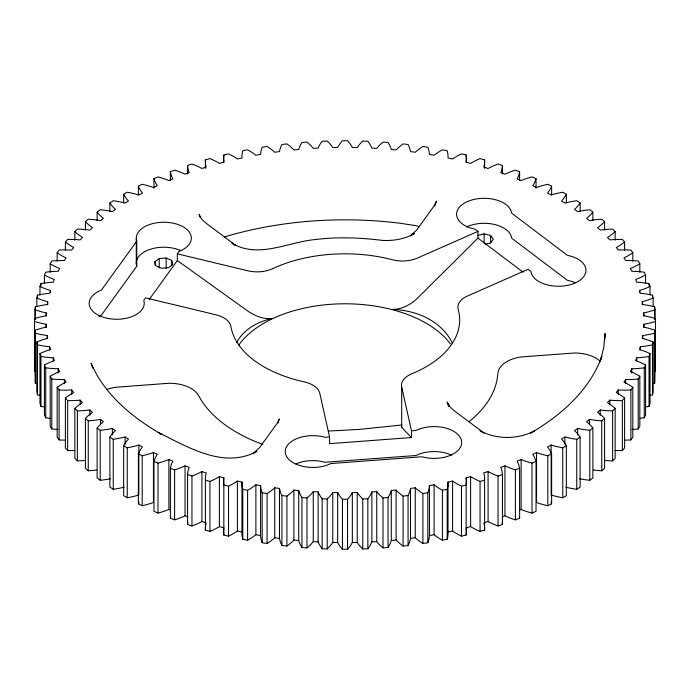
<?xml version="1.0" encoding="UTF-8"?>
<svg xmlns="http://www.w3.org/2000/svg" width="690" height="690" viewBox="0 0 690 690"><rect width="100%" height="100%" fill="white"/><g stroke="black" fill="none" stroke-linecap="round" stroke-linejoin="round"><path stroke-width="1.03" d="M34.5 319.53L34.509 318.556A65.015 37.536 0 0 1 46.118 315.787L46.282 312.958A65.015 37.536 0 0 1 35.009 309.758L35.337 306.834A65.015 37.536 0 0 1 47.239 304.506L47.722 301.694A65.015 37.536 0 0 1 36.837 298.071L37.493 295.165A65.015 37.536 0 0 1 49.637 293.293L50.43 290.507A65.015 37.536 0 0 1 39.977 286.488L40.969 283.607A65.015 37.536 0 0 1 53.294 282.201L54.407 279.45A65.015 37.536 0 0 1 44.427 275.043L45.747 272.205A65.015 37.536 0 0 1 58.202 271.265L59.625 268.565A65.015 37.536 0 0 1 50.172 263.787L51.802 261.01A65.015 37.536 0 0 1 64.343 260.544L66.067 257.896A65.015 37.536 0 0 1 57.175 252.773L59.116 250.065A65.015 37.536 0 0 1 71.682 250.073L73.701 247.494A65.015 37.536 0 0 1 65.403 242.052L67.654 239.421A65.015 37.536 0 0 1 80.187 239.904L82.498 237.412A65.015 37.536 0 0 1 74.839 231.659L77.375 229.114A65.015 37.536 0 0 1 89.829 230.072L92.417 227.674A65.015 37.536 0 0 1 85.422 221.645L88.251 219.204A65.015 37.536 0 0 1 100.567 220.628L103.414 218.333A65.015 37.536 0 0 1 97.126 212.054L100.214 209.726A65.015 37.536 0 0 1 112.349 211.614L115.454 209.432A65.015 37.536 0 0 1 109.883 202.929L113.238 200.721A65.015 37.536 0 0 1 125.132 203.058L128.469 200.997A65.015 37.536 0 0 1 123.657 194.304L127.245 192.225A65.015 37.536 0 0 1 138.845 195.011L142.416 193.079A65.015 37.536 0 0 1 138.371 186.214L142.192 184.273A65.015 37.536 0 0 1 153.456 187.49L157.234 185.696A65.015 37.536 0 0 1 153.974 178.693L158.001 176.907A65.015 37.536 0 0 1 168.878 180.538L172.854 178.9A65.015 37.536 0 0 1 170.387 171.784L174.613 170.154A65.015 37.536 0 0 1 185.049 174.191L189.207 172.698A65.015 37.536 0 0 1 187.551 165.505L191.958 164.039A65.015 37.536 0 0 1 201.911 168.464L206.232 167.135A65.015 37.536 0 0 1 205.396 159.89L209.95 158.596A65.015 37.536 0 0 1 219.386 163.383L223.845 162.219A65.015 37.536 0 0 1 223.836 154.965L228.528 153.844A65.015 37.536 0 0 1 237.403 158.976L241.983 157.984A65.015 37.536 0 0 1 242.794 150.748L247.598 149.799A65.015 37.536 0 0 1 255.878 155.259L260.561 154.439A65.015 37.536 0 0 1 262.183 147.246L267.09 146.487A65.015 37.536 0 0 1 274.732 152.249L279.493 151.602A65.015 37.536 0 0 1 281.934 144.486L286.919 143.917A65.015 37.536 0 0 1 293.888 149.954L298.718 149.488A65.015 37.536 0 0 1 301.953 142.485L306.99 142.097A65.015 37.536 0 0 1 313.26 148.385L318.133 148.109A65.015 37.536 0 0 1 322.161 141.234L327.224 141.045A65.015 37.536 0 0 1 332.77 147.557L337.66 147.462A65.015 37.536 0 0 1 342.456 140.76L347.544 140.76A65.015 37.536 0 0 1 352.34 147.462L357.23 147.557A65.015 37.536 0 0 1 362.776 141.045L367.839 141.234A65.015 37.536 0 0 1 371.867 148.109L376.74 148.385A65.015 37.536 0 0 1 383.01 142.097L388.047 142.485A65.015 37.536 0 0 1 391.282 149.488L396.112 149.954A65.015 37.536 0 0 1 403.081 143.917L408.066 144.486A65.015 37.536 0 0 1 410.507 151.602L415.268 152.249A65.015 37.536 0 0 1 422.91 146.487L427.817 147.246A65.015 37.536 0 0 1 429.439 154.439L434.122 155.259A65.015 37.536 0 0 1 442.402 149.799L447.206 150.748A65.015 37.536 0 0 1 448.017 157.984L452.597 158.976A65.015 37.536 0 0 1 461.472 153.844L466.164 154.965L466.164 162.409M34.5 369.495L34.509 368.512M655.5 320.505L655.491 321.488A65.015 37.536 0 0 1 643.882 324.257L643.718 327.077A65.015 37.536 0 0 1 654.991 330.277L654.663 383.166A65.015 37.536 0 0 1 652.731 383.649M655.5 370.47L655.491 371.444L655.491 318.556A65.015 37.536 0 0 0 643.882 315.787L643.718 312.958A65.015 37.536 0 0 0 654.991 309.758L654.663 306.834A65.015 37.536 0 0 0 642.761 304.506L642.278 301.694A65.015 37.536 0 0 0 653.163 298.071L652.507 295.165A65.015 37.536 0 0 0 640.363 293.293L639.57 290.507A65.015 37.536 0 0 0 650.023 286.488L649.031 283.607A65.015 37.536 0 0 0 636.706 282.201L635.593 279.45A65.015 37.536 0 0 0 645.573 275.043L644.253 272.205A65.015 37.536 0 0 0 631.798 271.265L630.375 268.565A65.015 37.536 0 0 0 639.828 263.787L638.198 261.01A65.015 37.536 0 0 0 625.658 260.544L623.933 257.896A65.015 37.536 0 0 0 632.825 252.773L630.884 250.065A65.015 37.536 0 0 0 618.318 250.073L616.299 247.494A65.015 37.536 0 0 0 624.597 242.052L622.346 239.421A65.015 37.536 0 0 0 609.813 239.904L607.502 237.412A65.015 37.536 0 0 0 615.161 231.659L612.625 229.114A65.015 37.536 0 0 0 600.171 230.072L597.583 227.674A65.015 37.536 0 0 0 604.578 221.645L601.749 219.204A65.015 37.536 0 0 0 589.433 220.628L586.586 218.333A65.015 37.536 0 0 0 592.874 212.054L589.786 209.726A65.015 37.536 0 0 0 577.651 211.614L574.546 209.432A65.015 37.536 0 0 0 580.118 202.929L576.762 200.721A65.015 37.536 0 0 0 564.869 203.058L561.531 200.997A65.015 37.536 0 0 0 566.343 194.304L562.755 192.225A65.015 37.536 0 0 0 551.155 195.011L547.584 193.079A65.015 37.536 0 0 0 551.629 186.214L547.808 184.273A65.015 37.536 0 0 0 536.544 187.49L532.766 185.696A65.015 37.536 0 0 0 536.027 178.693L531.999 176.907A65.015 37.536 0 0 0 521.123 180.538L517.146 178.9A65.015 37.536 0 0 0 519.613 171.784L515.387 170.154A65.015 37.536 0 0 0 504.951 174.191L500.793 172.698A65.015 37.536 0 0 0 502.449 165.505L498.042 164.039A65.015 37.536 0 0 0 488.089 168.464L483.768 167.135A65.015 37.536 0 0 0 484.604 159.89L480.05 158.596A65.015 37.536 0 0 0 470.615 163.383L466.155 162.219A65.015 37.536 0 0 0 466.164 154.965M149.29 299.391L177.33 260.553L177.33 253.834L179.046 251.376A27.54 15.896 0 0 0 176.39 224A27.54 15.896 0 0 0 136.284 238.68L136.741 241.19L101.421 290.102L98.015 291.689A27.54 15.896 0 0 0 106.122 318.03A27.54 15.896 0 0 0 144.236 302.815L143.779 300.297L145.547 297.856L215.944 314.795A24.478 14.128 0 0 1 230.891 326.465A114.652 66.197 0 0 0 304.204 381.88A24.478 14.128 0 0 1 319.772 393.274L329.553 436.943L329.553 443.67L411.481 437.546L401.692 427.377L401.735 426.446M654.991 330.277L654.663 383.166M654.663 333.21A65.015 37.536 0 0 1 642.761 335.53L642.278 338.341A65.015 37.536 0 0 1 653.163 341.964L653.163 391.929L652.507 394.835A65.015 37.536 0 0 1 649.532 395.43M653.163 341.964L652.507 344.871L652.507 394.835M652.507 344.871A65.015 37.536 0 0 1 640.363 346.742L639.57 349.528A65.015 37.536 0 0 1 650.023 353.556L650.023 403.512L649.031 406.393A65.015 37.536 0 0 1 645.995 406.876M600.188 361.31L603.69 347.881L605.044 333.434L605.044 338.781M277.966 422.979L279.321 418.942L277.104 423.384L259.552 447.698L252.902 453.632L256.965 451.295C224.069 469.407 187.68 446.991 158.191 432.397L161.322 434.208M434.812 206.172L436.503 201.118L434.234 205.741L416.682 230.055L410.36 235.79L414.483 233.418C404.849 239.206 393.283 240.974 382.182 240.379C360.292 237.653 338.1 236.765 316.141 239.456C288.48 241.673 258.759 259.155 231.978 243.277L235.204 245.131M600.205 361.336L601.878 356.325C589.639 390.281 561.065 415.371 530.61 433.104L534.509 430.862C517.871 439.651 496.602 439.651 480.016 430.741L484.026 433.053L453.477 410.205L449.371 406.246L447.111 402.046L448.457 406.065M650.023 353.556L649.031 356.428L649.031 406.393M649.031 356.428A65.015 37.536 0 0 1 636.706 357.834L635.593 360.585A65.015 37.536 0 0 1 645.573 365.001L645.573 414.957L644.253 417.795A65.015 37.536 0 0 1 640.139 418.261M645.573 365.001L644.253 367.83L644.253 417.795M644.253 367.83A65.015 37.536 0 0 1 631.798 368.771L630.375 371.47A65.015 37.536 0 0 1 639.828 376.248L639.828 426.213L638.198 428.99A65.015 37.536 0 0 1 631.945 429.404M236.61 342.757C243.579 329.19 258.155 321.454 272.602 318.392C263.675 319.686 254.981 315.908 247.736 311L177.33 260.553M639.828 376.248L638.198 379.026L638.198 428.99M638.198 379.026A65.015 37.536 0 0 1 625.658 379.5L623.933 382.139A65.015 37.536 0 0 1 632.825 387.263L632.825 437.227L630.884 439.935A65.015 37.536 0 0 1 624.605 440.108M632.825 387.263L630.884 389.971L630.884 439.935M180.133 250.323A27.54 15.896 0 0 0 149.057 249.694A27.54 15.896 0 0 0 136.784 266.185L101.421 315.089L98.868 316.27M630.884 389.971A65.015 37.536 0 0 1 618.318 389.971L616.299 392.541A65.015 37.536 0 0 1 624.597 397.992L624.597 447.948L622.346 450.579A65.015 37.536 0 0 1 615.014 450.466M624.597 397.992L622.346 400.623L622.346 450.579M622.346 400.623A65.015 37.536 0 0 1 609.813 400.14L607.502 402.632A65.015 37.536 0 0 1 615.161 408.377L615.161 458.341L612.625 460.886A65.015 37.536 0 0 1 604.285 460.402M615.161 408.377L612.625 410.921L612.625 460.886M401.692 427.377L401.692 387.159A24.478 14.128 0 0 1 411.723 373.851A114.652 66.197 0 0 0 458.195 309.482A24.478 14.128 0 0 1 467.501 296.01L528.117 269.281L530.938 271.368A27.54 15.896 0 0 0 573.33 283.728A27.54 15.896 0 0 0 571.372 256.335L567.37 255.3L511.661 213.184L510.988 210.692A27.54 15.896 0 0 0 467.423 201.575A27.54 15.896 0 0 0 471.192 228.243L475.186 229.27L477.972 231.374L477.972 238.093L417.355 298.33C410.619 304.721 401.847 309.405 392.386 309.439C416.018 310.052 441.428 320.764 452.235 342.93M612.625 410.921A65.015 37.536 0 0 1 600.171 409.964L597.583 412.361A65.015 37.536 0 0 1 604.578 418.39L604.578 468.355L601.749 470.796A65.015 37.536 0 0 1 593.486 469.993M604.578 418.39L601.749 420.831A65.015 37.536 0 0 1 589.433 419.408L586.586 421.702A65.015 37.536 0 0 1 592.874 427.981L592.874 477.946L589.786 480.275A65.015 37.536 0 0 1 579.626 478.791M592.874 427.981L589.786 430.31A65.015 37.536 0 0 1 577.651 428.421L574.546 430.612A65.015 37.536 0 0 1 580.118 437.115L580.118 487.071L576.762 489.279A65.015 37.536 0 0 1 565.826 487.183M154.94 261.743L159.218 258.526L166.178 258L171.75 260.466L172.672 264.494L168.395 267.711L161.425 268.238L155.854 265.771L154.94 261.743L154.94 264.874M580.118 437.115L576.762 439.314A65.015 37.536 0 0 1 564.869 436.977L561.531 439.038A65.015 37.536 0 0 1 566.343 445.74L566.343 495.696L562.755 497.775A65.015 37.536 0 0 1 551.155 494.989L551.155 445.033A65.015 37.536 0 0 0 562.755 447.81L566.343 445.74M551.155 445.033L547.584 446.956A65.015 37.536 0 0 1 551.629 453.83L551.629 503.786L547.808 505.727A65.015 37.536 0 0 1 536.544 502.51L536.544 452.545A65.015 37.536 0 0 0 547.808 455.762L551.629 453.83M536.544 452.545L532.766 454.339A65.015 37.536 0 0 1 536.027 461.343L536.027 511.307L531.999 513.093A65.015 37.536 0 0 1 521.123 509.462L519.803 510.014M536.027 461.343L531.999 463.128A65.015 37.536 0 0 1 521.123 459.497L517.146 461.144A65.015 37.536 0 0 1 519.613 468.251L519.613 518.216L515.387 519.846A65.015 37.536 0 0 1 504.951 515.809L502.182 516.81M477.972 231.374L417.355 258.103A24.478 14.128 0 0 1 392.386 259.742A114.652 66.197 0 0 0 272.602 268.686M519.613 468.251L515.387 469.881A65.015 37.536 0 0 1 504.951 465.845L500.793 467.337A65.015 37.536 0 0 1 502.449 474.53L502.449 524.495L498.042 525.961A65.015 37.536 0 0 1 488.089 521.536L483.768 522.865M502.449 474.53L498.042 475.997A65.015 37.536 0 0 1 488.089 471.572L483.768 472.909A65.015 37.536 0 0 1 484.604 480.145L484.604 530.11L480.05 531.404A65.015 37.536 0 0 1 470.615 526.617L466.155 527.781A65.015 37.536 0 0 1 466.164 535.035L461.472 536.156A65.015 37.536 0 0 1 452.597 531.024L448.017 532.016A65.015 37.536 0 0 1 447.206 539.252L442.402 540.201A65.015 37.536 0 0 1 434.122 534.741L429.439 535.561A65.015 37.536 0 0 1 427.817 542.754L422.91 543.513A65.015 37.536 0 0 1 415.268 537.752L410.507 538.398A65.015 37.536 0 0 1 408.066 545.514L403.081 546.083A65.015 37.536 0 0 1 396.112 540.046L391.282 540.511A65.015 37.536 0 0 1 388.047 547.515L383.01 547.903A65.015 37.536 0 0 1 376.74 541.616L376.74 491.651L371.867 491.927A65.015 37.536 0 0 1 367.839 498.801L367.839 548.766L362.776 548.955A65.015 37.536 0 0 1 357.23 542.443L357.23 492.479L352.34 492.574A65.015 37.536 0 0 1 347.544 499.275L347.544 549.24L342.456 549.24A65.015 37.536 0 0 1 337.66 542.538L337.66 492.574L332.77 492.479A65.015 37.536 0 0 1 327.224 498.991L327.224 548.955L322.161 548.766A65.015 37.536 0 0 1 318.133 541.891L318.133 491.927L313.26 491.651A65.015 37.536 0 0 1 306.99 497.939L306.99 547.903L301.953 547.515A65.015 37.536 0 0 1 298.718 540.511L298.718 490.547L293.888 490.09A65.015 37.536 0 0 1 286.919 496.119L281.934 495.549A65.015 37.536 0 0 1 279.493 488.434L274.732 487.796A65.015 37.536 0 0 1 267.09 493.548L262.183 492.789A65.015 37.536 0 0 1 260.561 485.596L255.878 484.777A65.015 37.536 0 0 1 247.598 490.236L242.794 489.296A65.015 37.536 0 0 1 241.983 482.06L237.403 481.059A65.015 37.536 0 0 1 228.528 486.191L223.836 485.07A65.015 37.536 0 0 1 223.845 477.816L219.386 476.652A65.015 37.536 0 0 1 209.95 481.439L205.396 480.145A65.015 37.536 0 0 1 206.232 472.909L201.911 471.572A65.015 37.536 0 0 1 191.958 475.997L187.551 474.53A65.015 37.536 0 0 1 189.207 467.337L185.049 465.845A65.015 37.536 0 0 1 174.613 469.881L170.387 468.251A65.015 37.536 0 0 1 172.854 461.144L168.878 459.497A65.015 37.536 0 0 1 158.001 463.128L153.974 461.343A65.015 37.536 0 0 1 157.234 454.339L153.456 452.545A65.015 37.536 0 0 1 142.192 455.762L138.371 453.83A65.015 37.536 0 0 1 142.416 446.956L138.845 445.033A65.015 37.536 0 0 1 127.245 447.81L123.657 445.74A65.015 37.536 0 0 1 128.469 439.038L125.132 436.977A65.015 37.536 0 0 1 113.238 439.314L109.883 437.115A65.015 37.536 0 0 1 115.454 430.612L112.349 428.421A65.015 37.536 0 0 1 100.214 430.31L97.126 427.981A65.015 37.536 0 0 1 103.414 421.702L100.567 419.408A65.015 37.536 0 0 1 88.251 420.831L85.422 418.39A65.015 37.536 0 0 1 92.417 412.361L89.829 409.964A65.015 37.536 0 0 1 77.375 410.921L74.839 408.377A65.015 37.536 0 0 1 82.498 402.632L80.187 400.14A65.015 37.536 0 0 1 67.654 400.623L65.403 397.992A65.015 37.536 0 0 1 73.701 392.541L71.682 389.971A65.015 37.536 0 0 1 59.116 389.971L57.175 387.263A65.015 37.536 0 0 1 66.067 382.139L64.343 379.5A65.015 37.536 0 0 1 51.802 379.026L50.172 376.248A65.015 37.536 0 0 1 59.625 371.47L58.202 368.771A65.015 37.536 0 0 1 45.747 367.83L44.427 365.001A65.015 37.536 0 0 1 54.407 360.585L53.294 357.834A65.015 37.536 0 0 1 40.969 356.428L39.977 353.556A65.015 37.536 0 0 1 50.43 349.528L49.637 346.742A65.015 37.536 0 0 1 37.493 344.871L36.837 341.964A65.015 37.536 0 0 1 47.722 338.341L47.239 335.53A65.015 37.536 0 0 1 35.337 333.21L35.009 330.277A65.015 37.536 0 0 1 46.282 327.077L46.118 324.257A65.015 37.536 0 0 1 34.509 321.488L34.5 320.505M224.293 237.032L227.269 236.109A260.052 150.144 0 0 1 399.838 223.215L415.682 225.621A30.567 17.647 0 0 1 419.037 226.544M484.604 480.145L480.05 481.439A65.015 37.536 0 0 1 470.615 476.652L466.155 477.816L466.164 535.035M477.652 235.445L484.139 233.893L490.625 235.445L493.316 239.189L490.625 242.94L485.061 244.269M447.206 539.252L447.206 489.296A65.015 37.536 0 0 0 448.017 482.06L452.597 481.059A65.015 37.536 0 0 0 461.472 486.191L466.164 485.07A65.015 37.536 0 0 0 466.155 477.816M447.206 489.296L442.402 490.236A65.015 37.536 0 0 1 434.122 484.777L429.439 485.596A65.015 37.536 0 0 1 427.817 492.789L427.817 542.754M427.817 492.789L422.91 493.548A65.015 37.536 0 0 1 415.268 487.796L410.507 488.434A65.015 37.536 0 0 1 408.066 495.549L408.066 545.514M401.761 424.997L359.714 429.378L328.345 431.086M408.066 495.549L403.081 496.119A65.015 37.536 0 0 1 396.112 490.09L391.282 490.547A65.015 37.536 0 0 1 388.047 497.55L388.047 547.515M329.553 436.943L325.007 437.313A27.54 15.896 0 0 0 285.272 452.33A27.54 15.896 0 0 0 327.345 465.043L330.889 463.559L421.918 456.763L425.997 457.677A27.54 15.896 0 0 0 461.455 440.453A27.54 15.896 0 0 0 419.572 428.999L416.027 430.482L411.481 430.827L401.692 387.159M388.047 497.55L383.01 497.939A65.015 37.536 0 0 1 376.74 491.651M376.74 541.616L371.867 541.891A65.015 37.536 0 0 1 367.839 548.766M367.839 498.801L362.776 498.991A65.015 37.536 0 0 1 357.23 492.479M357.23 542.443L352.34 542.538A65.015 37.536 0 0 1 347.544 549.24M347.544 499.275L342.456 499.275A65.015 37.536 0 0 1 337.66 492.574M337.66 542.538L332.77 542.443A65.015 37.536 0 0 1 327.224 548.955M327.224 498.991L322.161 498.801A65.015 37.536 0 0 1 318.133 491.927M318.133 541.891L313.26 541.616A65.015 37.536 0 0 1 306.99 547.903M306.99 497.939L301.953 497.55A65.015 37.536 0 0 1 298.718 490.547M298.718 540.511L293.888 540.046A65.015 37.536 0 0 1 286.919 546.083L281.934 545.514A65.015 37.536 0 0 1 279.493 538.398L279.493 488.434M279.493 538.398L274.732 537.752A65.015 37.536 0 0 1 267.09 543.513L262.183 542.754A65.015 37.536 0 0 1 260.561 535.561L260.561 485.596M260.561 535.561L255.878 534.741A65.015 37.536 0 0 1 247.598 540.201L242.794 539.252A65.015 37.536 0 0 1 241.983 532.016L241.983 482.06M241.983 532.016L237.403 531.024A65.015 37.536 0 0 1 228.528 536.156L223.836 535.035L223.845 477.816M177.33 253.834L247.736 270.773A24.478 14.128 0 0 0 272.602 268.686M205.396 480.145L205.396 530.11L209.95 531.404A65.015 37.536 0 0 0 219.386 526.617L223.845 527.781A65.015 37.536 0 0 0 223.836 535.035M206.232 522.865L201.911 521.536A65.015 37.536 0 0 1 191.958 525.961L187.551 524.495L187.551 474.53M187.818 516.81L185.049 515.809A65.015 37.536 0 0 1 174.613 519.846L170.387 518.216L170.387 468.251M262.83 444.472L254.42 441.16A152.99 88.329 0 0 1 202.222 401.701L197.418 393.826A30.567 17.647 0 0 0 169.059 383.261L115.817 387.245A30.567 17.647 0 0 0 106.502 389.634M153.974 461.343L153.974 511.307L158.001 513.093A65.015 37.536 0 0 0 168.878 509.462L170.197 510.014M153.456 452.545L153.456 502.51A65.015 37.536 0 0 1 142.192 505.727L138.371 503.786L138.371 453.83M138.845 445.033L138.845 494.989A65.015 37.536 0 0 1 127.245 497.775L123.657 495.696L123.657 445.74M161.21 434.131C132.238 417.459 104.552 394.628 91.089 363.268L92.443 367.322M124.174 487.183A65.015 37.536 0 0 1 113.238 489.279L109.883 487.071L109.883 437.115M236.014 245.597L205.577 222.827L201.342 218.687L199.1 214.297L200.117 217.324M110.374 478.791A65.015 37.536 0 0 1 100.214 480.275L97.126 477.946L97.126 427.981M477.972 238.093L523.02 272.145M96.514 469.993A65.015 37.536 0 0 1 88.251 470.796L85.422 468.355L85.422 418.39M85.715 460.402A65.015 37.536 0 0 1 77.375 460.886L74.839 458.341L74.839 408.377M74.986 450.466A65.015 37.536 0 0 1 67.654 450.579L65.403 447.948L65.403 397.992M65.395 440.108A65.015 37.536 0 0 1 59.116 439.935L57.175 437.227L57.175 387.263M58.055 429.404A65.015 37.536 0 0 1 51.802 428.99L50.172 426.213L50.172 376.248M49.861 418.261A65.015 37.536 0 0 1 45.747 417.795L44.427 414.957L44.427 365.001M44.005 406.876A65.015 37.536 0 0 1 40.969 406.393L39.977 403.512L39.977 353.556M40.469 395.43A65.015 37.536 0 0 1 37.493 394.835L36.837 391.929L36.837 341.964M92.831 367.209L93.029 368.632M37.269 383.649A65.015 37.536 0 0 1 35.337 383.166L35.009 330.277M448.681 406.031L448.647 403.969L448.647 406.108M655.491 318.556L655.5 319.53M655.491 368.512L655.5 369.495M34.5 370.47L34.509 371.444L34.509 318.556M136.741 241.19L136.784 266.185M654.991 309.758L654.991 319.323M654.663 306.834L654.663 319.591M653.163 298.071L653.163 306.576M652.507 295.165L652.507 297.295M650.023 286.488L650.023 294.992M649.031 283.607L649.031 285.738M645.573 275.043L645.573 283.547M643.882 324.257L643.882 327.448M643.718 312.958L643.718 316.149M642.761 335.53L642.761 338.721M642.278 301.694L642.278 304.885M640.363 346.742L640.363 349.934M639.828 263.787L639.828 272.291M639.57 290.507L639.57 292.638M636.706 357.834L636.706 361.025M632.825 252.773L632.825 261.277M631.798 368.771L631.798 373.023M625.658 379.5L625.658 383.752M624.597 242.052L624.597 250.556M618.318 389.971L618.318 394.223M615.161 231.659L615.161 240.163M609.813 400.14L609.813 404.392M604.578 221.645L604.578 230.149M601.749 420.831L601.749 470.796M600.171 409.964L600.171 415.277M592.874 212.054L592.874 220.559M589.786 430.31L589.786 480.275M589.433 419.408L589.433 424.721M580.118 202.929L580.118 211.433M577.651 428.421L577.651 434.804M576.762 439.314L576.762 489.279M566.343 194.304L566.343 202.808M564.869 436.977L564.869 444.42M562.755 447.81L562.755 497.775M551.629 186.214L551.629 194.718M547.808 455.762L547.808 505.727M536.027 178.693L536.027 188.267M531.999 463.128L531.999 513.093M521.123 459.497L521.123 509.462M519.613 171.784L519.613 180.288M515.387 469.881L515.387 519.846M504.951 465.845L504.951 515.809M502.449 165.505L502.449 174.009M498.042 475.997L498.042 525.961M490.625 235.445L490.625 242.733M488.089 471.572L488.089 521.536M484.604 159.89L484.604 168.395M484.139 233.893L484.139 243.26M480.05 481.439L480.05 531.404M470.615 476.652L470.615 526.617M461.472 486.191L461.472 536.156M452.597 481.059L452.597 531.024M448.017 482.06L448.017 532.016M442.402 490.236L442.402 540.201M434.122 484.777L434.122 534.741M429.439 485.596L429.439 535.561M422.91 493.548L422.91 543.513M415.268 487.796L415.268 537.752M411.481 430.827L411.481 437.546M410.507 488.434L410.507 538.398M403.081 496.119L403.081 546.083M396.112 490.09L396.112 540.046M391.282 490.547L391.282 540.511M383.01 497.939L383.01 547.903M371.867 491.927L371.867 541.891M362.776 498.991L362.776 548.955M352.34 492.574L352.34 542.538M342.456 499.275L342.456 549.24M332.77 492.479L332.77 542.443M322.161 498.801L322.161 548.766M313.26 491.651L313.26 541.616M301.953 497.55L301.953 547.515M293.888 490.09L293.888 540.046M286.919 496.119L286.919 546.083M281.934 495.549L281.934 545.514M274.732 487.796L274.732 537.752M267.09 493.548L267.09 543.513M262.183 492.789L262.183 542.754M255.878 484.777L255.878 534.741M247.598 490.236L247.598 540.201M242.794 489.296L242.794 539.252M237.403 481.059L237.403 531.024M228.528 486.191L228.528 536.156M223.836 154.965L223.836 162.409M219.386 476.652L219.386 526.617M209.95 481.439L209.95 531.404M205.396 159.89L205.396 168.395M201.911 471.572L201.911 521.536M191.958 475.997L191.958 525.961M187.551 165.505L187.551 174.009M185.049 465.845L185.049 515.809M174.613 469.881L174.613 519.846M171.75 260.466L171.75 265.676M170.387 171.784L170.387 180.288M168.878 459.497L168.878 509.462M166.178 258L166.178 268.41M159.218 258.526L159.218 267.901M158.001 463.128L158.001 513.093M153.974 178.693L153.974 188.267M142.192 455.762L142.192 505.727M138.371 186.214L138.371 194.718M136.284 238.68L136.284 263.658M127.245 447.81L127.245 497.775M125.132 436.977L125.132 444.42M123.657 194.304L123.657 202.808M113.238 439.314L113.238 489.279M112.349 428.421L112.349 434.804M109.883 202.929L109.883 211.433M100.567 419.408L100.567 424.721M100.214 430.31L100.214 480.275M97.126 212.054L97.126 220.559M89.829 409.964L89.829 415.277M88.251 420.831L88.251 470.796M85.422 221.645L85.422 230.149M80.187 400.14L80.187 404.392M77.375 410.921L77.375 460.886M74.839 231.659L74.839 240.163M71.682 389.971L71.682 394.223M67.654 400.623L67.654 450.579M65.403 242.052L65.403 250.556M64.343 379.5L64.343 383.752M59.116 389.971L59.116 439.935M58.202 368.771L58.202 373.023M57.175 252.773L57.175 261.277M53.294 357.834L53.294 361.025M51.802 379.026L51.802 428.99M50.43 290.507L50.43 292.638M50.172 263.787L50.172 272.291M49.637 346.742L49.637 349.934M47.722 301.694L47.722 304.885M47.239 335.53L47.239 338.721M46.282 312.958L46.282 316.149M46.118 324.257L46.118 327.448M45.747 367.83L45.747 417.795M44.427 275.043L44.427 283.547M40.969 283.607L40.969 285.738M40.969 356.428L40.969 406.393M39.977 286.488L39.977 294.992M37.493 295.165L37.493 297.295M37.493 344.871L37.493 394.835M36.837 298.071L36.837 306.576M35.337 306.834L35.337 319.591M35.337 333.21L35.337 383.166M35.009 309.758L35.009 319.323M238.749 345.112A114.652 66.197 0 0 1 343.801 303.79A114.652 66.197 0 0 1 450.329 343.836M451.51 455.133A27.54 15.896 0 0 0 416.036 455.495L324.999 462.266L320.919 461.351A27.54 15.896 0 0 0 295.906 463.973M575.072 282.684A27.54 15.896 0 0 0 567.335 280.304L511.661 238.171L510.988 235.67A27.54 15.896 0 0 0 466.561 226.958M468.941 421.763A152.99 88.329 0 0 0 497.059 379.681L498.232 371.349A30.567 17.647 0 0 1 521.002 356.971L574.252 353.004A30.567 17.647 0 0 1 599.627 360.637M550.931 502.225A65.015 37.536 0 0 1 551.629 503.786M519.268 516.612A65.015 37.536 0 0 1 519.613 518.216M502.165 522.08A65.015 37.536 0 0 1 502.449 524.495M483.983 523.667A65.015 37.536 0 0 1 484.604 530.11M205.396 530.11A65.015 37.536 0 0 1 206.017 523.667M187.551 524.495A65.015 37.536 0 0 1 187.835 522.08M170.387 518.216A65.015 37.536 0 0 1 170.732 516.612M138.371 503.786A65.015 37.536 0 0 1 139.07 502.225"/></g></svg>
